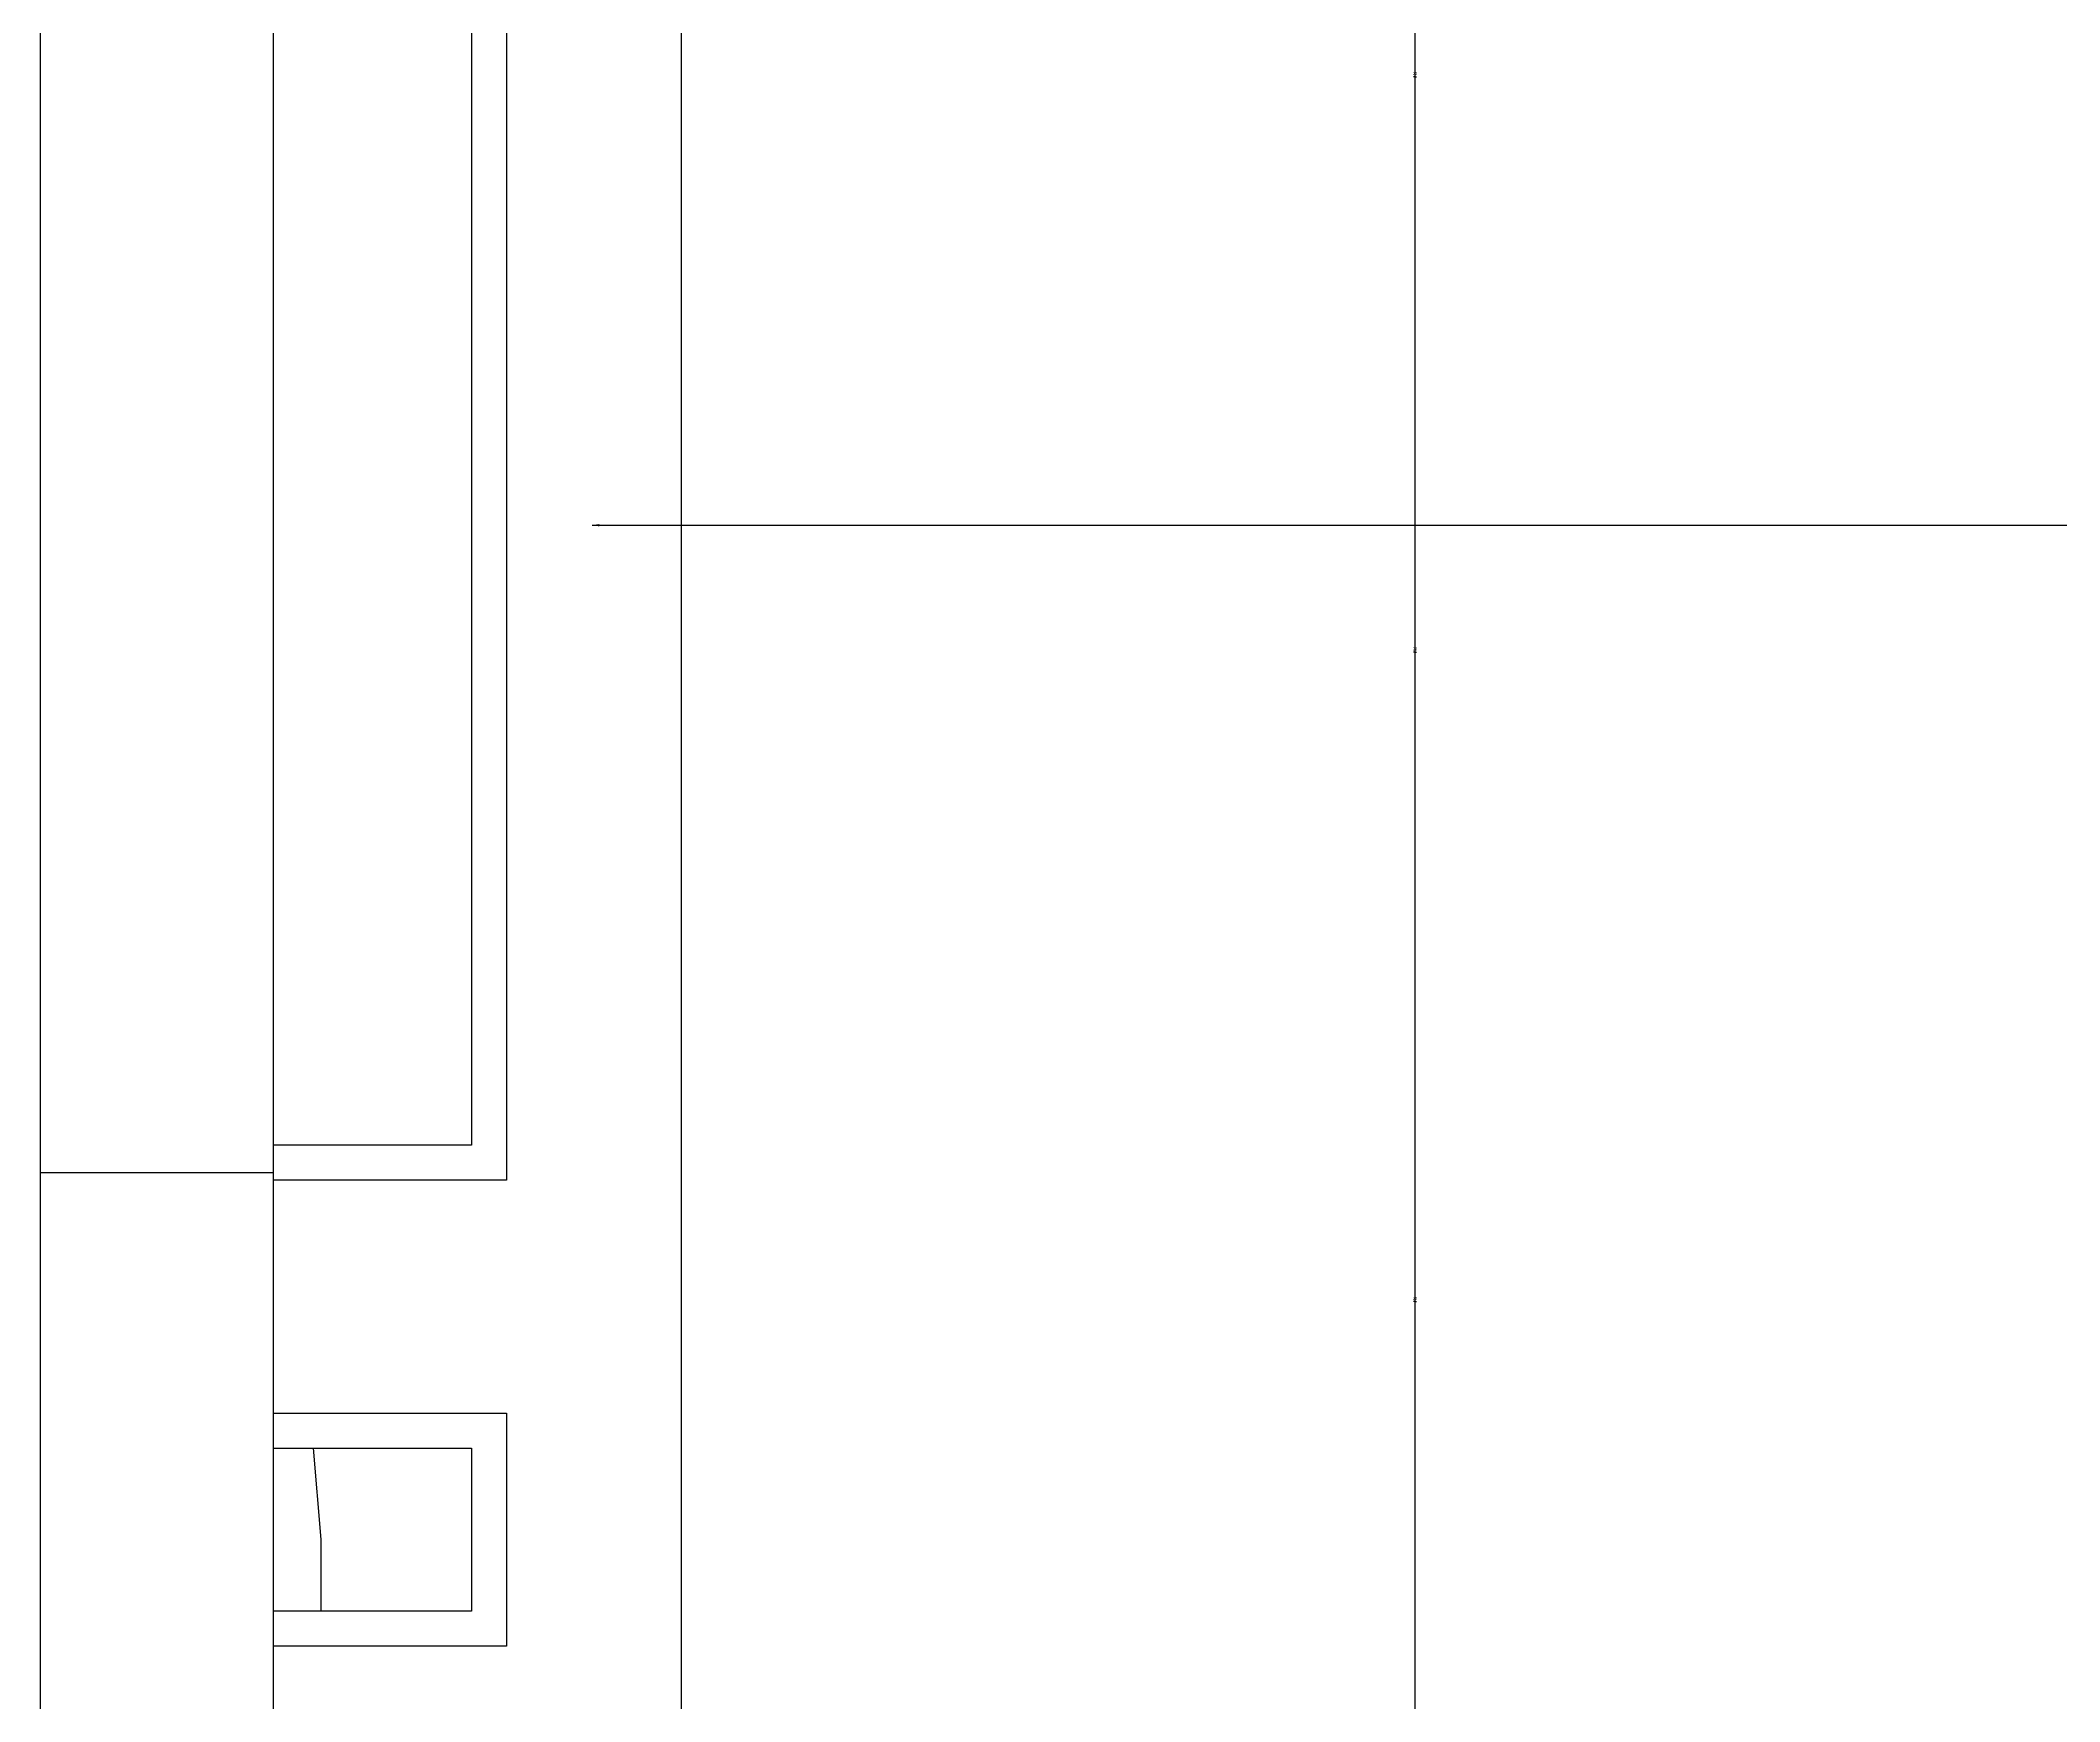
# Model space of a CAD drawing. Header units: metres. Extents: x 255888 to 260244, y 1005 to 5882.
# Drawn here: x 256897 to 257590, y 2106 to 2676 of the extents above; entities that cross this region are included whole.
import ezdxf

# ---------------------------------------------------------------- set-up
doc = ezdxf.new("R2010")
doc.units = ezdxf.units.M
for name, color, linetype in [('12', 1, 'Continuous'), ('19', 8, 'Continuous'), ('LAYER1', 8, 'Continuous'), ('LAYER3', 8, 'Continuous')]:
    doc.layers.add(name, color=color, linetype=linetype)
doc.dimstyles.get("Standard").update_dxf_attribs({"dimtxt": 2.5, "dimasz": 2.5, "dimexe": 1.25, "dimexo": 0.625, "dimtad": 1, "dimcen": 2.5, "dimazin": 3, "dimtfac": 1, "dimtmove": 0, "dimatfit": 3})

# ---------------------------------------------------------------- blocks, each defined once
blk = doc.blocks.new('_CLOSEDFILLED')
at = {"color": 0, "linetype": 'BYBLOCK'}
blk.add_solid([(-1, 0.2), (0, 0), (-1, -0.2)], dxfattribs=at)
blk = doc.blocks.new('*D2')
for p, q in [((257368.6, 3764.55), (257368.6, 3024.55)), ((257368.35, 3024.55), (257368.1, 3024.55)), ((257368.6, 2284.55), (257368.6, 3024.55)), ((257368.6, 3024.55), (257368.6, 3024.55)), ((257368.85, 3024.55), (257369.1, 3024.55))]:
    blk.add_line(p, q)
at = {"layer": 'Defpoints'}
for p in [(257368.6, 3764.55), (257368.6, 3024.55), (257368.6, 2284.55)]:
    blk.add_point(p, dxfattribs=at)
at = {"layer": 'LAYER1', "xscale": 0.25, "yscale": 0.25}
blk.add_blockref('_CLOSEDFILLED', (257368.6, 3024.55), dxfattribs=at)
at = {"layer": 'LAYER1', "xscale": 0.25, "yscale": 0.25, "rotation": 180}
blk.add_blockref('_CLOSEDFILLED', (257368.6, 3024.55), dxfattribs=at)
at = {"layer": 'LAYER1', "insert": (257368.6, 3025.675), "char_height": 1, "attachment_point": 5}
blk.add_mtext('370', dxfattribs=at)
blk = doc.blocks.new('*D4')
for p, q in [((257368.35, 2663.28), (257368.1, 2663.28)), ((257368.6, 2284.55), (257368.6, 2663.28)), ((257368.6, 2204.55), (257368.6, 2663.28)), ((257368.6, 2663.28), (257368.6, 2663.28)), ((257368.85, 2663.28), (257369.1, 2663.28))]:
    blk.add_line(p, q)
at = {"layer": 'Defpoints'}
for p in [(257368.6, 2663.28), (257368.6, 2284.55), (257368.6, 2204.55)]:
    blk.add_point(p, dxfattribs=at)
at = {"layer": 'LAYER1', "xscale": 0.25, "yscale": 0.25}
blk.add_blockref('_CLOSEDFILLED', (257368.6, 2663.28), dxfattribs=at)
at = {"layer": 'LAYER1', "xscale": 0.25, "yscale": 0.25, "rotation": 180}
blk.add_blockref('_CLOSEDFILLED', (257368.6, 2663.28), dxfattribs=at)
at = {"layer": 'LAYER1', "insert": (257368.6, 2664.405), "char_height": 1, "attachment_point": 5}
blk.add_mtext('20', dxfattribs=at)
blk = doc.blocks.new('*D5')
for p, q in [((257368.35, 2465.76), (257368.1, 2465.76)), ((257368.6, 2204.55), (257368.6, 2465.76)), ((257368.6, 2124.55), (257368.6, 2465.76)), ((257368.6, 2465.76), (257368.6, 2465.76)), ((257368.85, 2465.76), (257369.1, 2465.76))]:
    blk.add_line(p, q)
at = {"layer": 'Defpoints'}
for p in [(257368.6, 2465.76), (257368.6, 2204.55), (257368.6, 2124.55)]:
    blk.add_point(p, dxfattribs=at)
at = {"layer": 'LAYER1', "xscale": 0.25, "yscale": 0.25}
blk.add_blockref('_CLOSEDFILLED', (257368.6, 2465.76), dxfattribs=at)
at = {"layer": 'LAYER1', "xscale": 0.25, "yscale": 0.25, "rotation": 180}
blk.add_blockref('_CLOSEDFILLED', (257368.6, 2465.76), dxfattribs=at)
at = {"layer": 'LAYER1', "insert": (257368.6, 2466.885), "char_height": 1, "attachment_point": 5}
blk.add_mtext('20', dxfattribs=at)
blk = doc.blocks.new('*D10')
for p, q in [((257368.35, 2242.84), (257368.1, 2242.84)), ((257368.6, 2124.55), (257368.6, 2242.84)), ((257368.6, 2044.55), (257368.6, 2242.84)), ((257368.6, 2242.84), (257368.6, 2242.84)), ((257368.85, 2242.84), (257369.1, 2242.84))]:
    blk.add_line(p, q)
at = {"layer": 'Defpoints'}
for p in [(257368.6, 2242.84), (257368.6, 2124.55), (257368.6, 2044.55)]:
    blk.add_point(p, dxfattribs=at)
at = {"layer": 'LAYER1', "xscale": 0.25, "yscale": 0.25}
blk.add_blockref('_CLOSEDFILLED', (257368.6, 2242.84), dxfattribs=at)
at = {"layer": 'LAYER1', "xscale": 0.25, "yscale": 0.25, "rotation": 180}
blk.add_blockref('_CLOSEDFILLED', (257368.6, 2242.84), dxfattribs=at)
at = {"layer": 'LAYER1', "insert": (257368.6, 2243.965), "char_height": 1, "attachment_point": 5}
blk.add_mtext('20', dxfattribs=at)

msp = doc.modelspace()

# ---------------------------------------------------------------- hatches: boundary and pattern name
at = {"layer": 'LAYER3'}
h = msp.add_hatch(dxfattribs=at)
h.set_pattern_fill('CORK', scale=200)
h.paths.add_polyline_path([(256976.61, 4564.72), (257044.61, 4564.72), (257044.61, 4724.55), (256976.61, 4724.55)])
h.paths.add_polyline_path([(256976.61, 4336.55), (257044.61, 4336.55), (257044.61, 4484.72), (256976.61, 4484.72)])
h.paths.add_polyline_path([(257044.61, 3752.55), (256976.61, 3752.55), (256976.61, 2296.55), (257044.61, 2296.55), (257044.61, 3376.11)])
h.paths.add_polyline_path([(256976.61, 1565.03), (257044.61, 1565.03), (257044.61, 1712.55), (256976.61, 1712.55)])
h.paths.add_polyline_path([(256976.61, 1324.55), (257044.61, 1324.55), (257044.61, 1485.03), (256976.61, 1485.03)])
h.paths.add_polyline_path([(256976.61, 4484.72), (256896.61, 4484.72), (256896.61, 4442.73), (256896.61, 2069.67), (256976.61, 2069.67)])
h.paths.add_polyline_path([(256976.61, 4724.55), (256896.61, 4724.55), (256896.61, 4564.72), (256976.61, 4564.72)])
h.paths.add_polyline_path([(256896.61, 1775.98), (256976.61, 1775.98), (256976.61, 2069.67), (256896.61, 2069.67)])
h.paths.add_polyline_path([(256976.61, 1775.98), (256896.61, 1775.98), (256896.61, 1565.03), (256976.61, 1565.03)])
h.paths.add_polyline_path([(256896.61, 1324.55), (256948.72, 1324.55), (256976.61, 1324.55), (256976.61, 1485.03), (256896.61, 1485.03), (256896.61, 1443.04)])

# ---------------------------------------------------------------- linework, layer by layer
at = {"layer": '12'}
for p, q in [((256896.61, 1541.03), (256896.61, 4724.55)), ((256976.61, 1565.03), (256976.61, 4484.72)), ((257044.61, 3376.11), (257044.61, 2296.55)), ((257056.61, 3376.11), (257056.61, 2284.55)), ((257044.61, 2296.55), (256976.61, 2296.55)), ((257056.61, 2284.55), (256976.61, 2284.55)), ((256976.61, 2204.55), (257056.61, 2204.55)), ((257056.61, 2204.55), (257056.61, 2124.55)), ((256976.61, 2192.55), (257044.61, 2192.55)), ((257044.61, 2192.55), (257044.61, 2136.55)), ((257044.61, 2136.55), (256976.61, 2136.55)), ((257056.61, 2124.55), (256976.61, 2124.55))]:
    msp.add_line(p, q, dxfattribs=at)
at = {"layer": '19'}
for p, q in [((257116.61, 4724.55), (257116.61, 1004.55)), ((256990.3, 2192.55), (256992.87, 2161.2)), ((256992.87, 2161.2), (256992.87, 2136.55))]:
    msp.add_line(p, q, dxfattribs=at)

# ---------------------------------------------------------------- dimensions: what is measured, and where the dimension line sits
at = {"layer": 'LAYER1'}
for base, p1, p2, text, picture, middle in [((257368.6, 3024.55), (257368.6, 3764.55), (257368.6, 2284.55), '370', '*D2', (257368.6, 3025.675)), ((257368.6, 2663.28), (257368.6, 2284.55), (257368.6, 2204.55), '20', '*D4', (257368.6, 2664.405)), ((257368.6, 2465.76), (257368.6, 2204.55), (257368.6, 2124.55), '20', '*D5', (257368.6, 2466.885)), ((257368.6, 2242.84), (257368.6, 2124.55), (257368.6, 2044.55), '20', '*D10', (257368.6, 2243.965))]:
    dim = msp.add_linear_dim(base=base, p1=p1, p2=p2, text=text, dimstyle='Standard', dxfattribs=at)
    dim.commit()
    dim.dimension.update_dxf_attribs({"geometry": picture, "text_midpoint": middle})

# ---------------------------------------------------------------- leaders
msp.add_leader([(257086.03, 2509.35), (260244.49, 2509.35)], dimstyle='Standard', dxfattribs=at)

doc.saveas('drawing.dxf')
